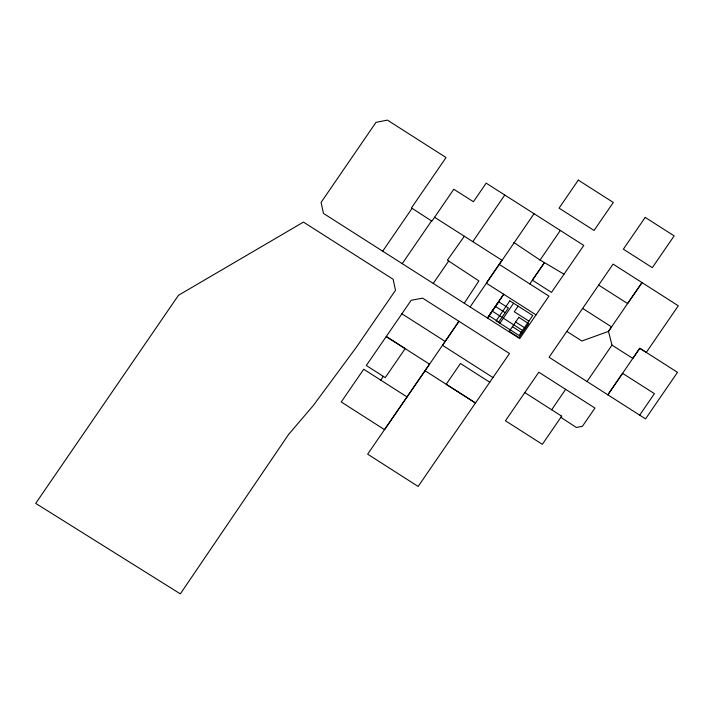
<?xml version="1.0" encoding="UTF-8"?>
<svg xmlns="http://www.w3.org/2000/svg" width="714" height="714" viewBox="0 0 714 714"><rect width="100%" height="100%" fill="white"/><g stroke="black" fill="none" stroke-linecap="round" stroke-linejoin="round"><path stroke-width="1.07" d="M529.788 283.949L544.452 262.663L532.341 280.147L551.503 292.383L583.784 245.42L486.163 183.15L473.427 201.723L453.783 189.255L431.908 221.17L411.46 207.917L446.054 157.544L387.425 120.13L376.01 122.344L321.077 202.419L323.469 213.406L464.261 303.218L478.889 280.923L447.392 260.173L464.332 236.254M534.054 213.718L470.115 306.966L464.261 303.218M499.898 323.246L513.553 303.227M429.525 364.149L367.656 454.166L418.136 486.439L509.484 353.51L422.608 298.131L411.166 300.317L366.3 365.506L385.239 377.608L405.186 348.637L386.247 336.526L429.542 364.202L458.986 321.282L445.188 341.444L401.893 313.785M382.686 251.185L412.076 208.327M402.232 263.662L431.542 220.921M472.775 241.662L504.753 195.038M445.17 341.39L442.501 345.299L492.955 377.545M499.131 264.376L501.951 260.262L434.585 217.261M518.123 306.136L514.276 311.741L528.931 321.086M551.663 409.782L565.649 389.317M639.69 415.137L654.426 393.646L622.572 373.324L607.828 394.815L549.066 357.268L613.085 264.1L678.3 305.788L646.295 352.413L639.771 348.253L607.828 394.815L645.554 418.886L677.497 372.324L639.771 348.253L632.827 358.401L612.014 345.121L608.471 331.403L642.002 282.61L627.588 303.557L598.653 285.073M433.255 283.449L448.669 260.994M380.723 380.107L383.293 376.358M429.542 364.202L384.56 429.667L341.221 401.964L363.729 369.245L407.051 396.948M513.812 242.465L540.052 260.057L560.338 230.461M524.808 392.602L561.704 416.191L560.909 417.369L576.323 427.472L582.41 426.303L594.941 408.06L538.811 372.217L505.432 420.778L542.345 444.34L561.695 416.137M587.024 381.535L612.005 345.067M540.043 260.003L564.006 274.203M582.633 308.403L611.568 326.905L608.471 331.403L581.883 341.006L566.836 331.403M536.044 314.883L486.305 283.146L499.122 264.323L548.932 296.123L519.738 338.588L470.115 306.966M495.427 306.44L505.2 312.67M515.642 322.014L525.415 328.244M492.223 311.108L501.996 317.337M503.343 318.194L522.532 330.43M512.447 326.682L522.211 332.911M489.759 382.231L460.45 363.497L446.196 384.266L475.479 402.991L425 370.718M288.545 434.523L180.339 593.869L35.7 503.388L178.473 295.293L303.45 222.099L393.146 279.29L395.511 290.312L355.893 347.888L313.303 405.516L288.545 434.523M503.691 294.257L487.492 318.025L503.7 294.311M578.295 180.107L559.071 208.14L594.057 230.47L613.308 202.455L578.295 180.107M498.631 301.763L489.028 315.775L498.8 322.005L508.404 307.993L498.631 301.763M509.823 300.844L496.114 320.836L519.069 335.473L532.778 315.481L509.823 300.844M518.846 317.337L509.243 331.35L519.016 337.579L528.619 323.576L518.846 317.337M645.197 217.395L623.358 249.177L652.319 267.652L674.159 235.879L645.197 217.395"/></g></svg>
